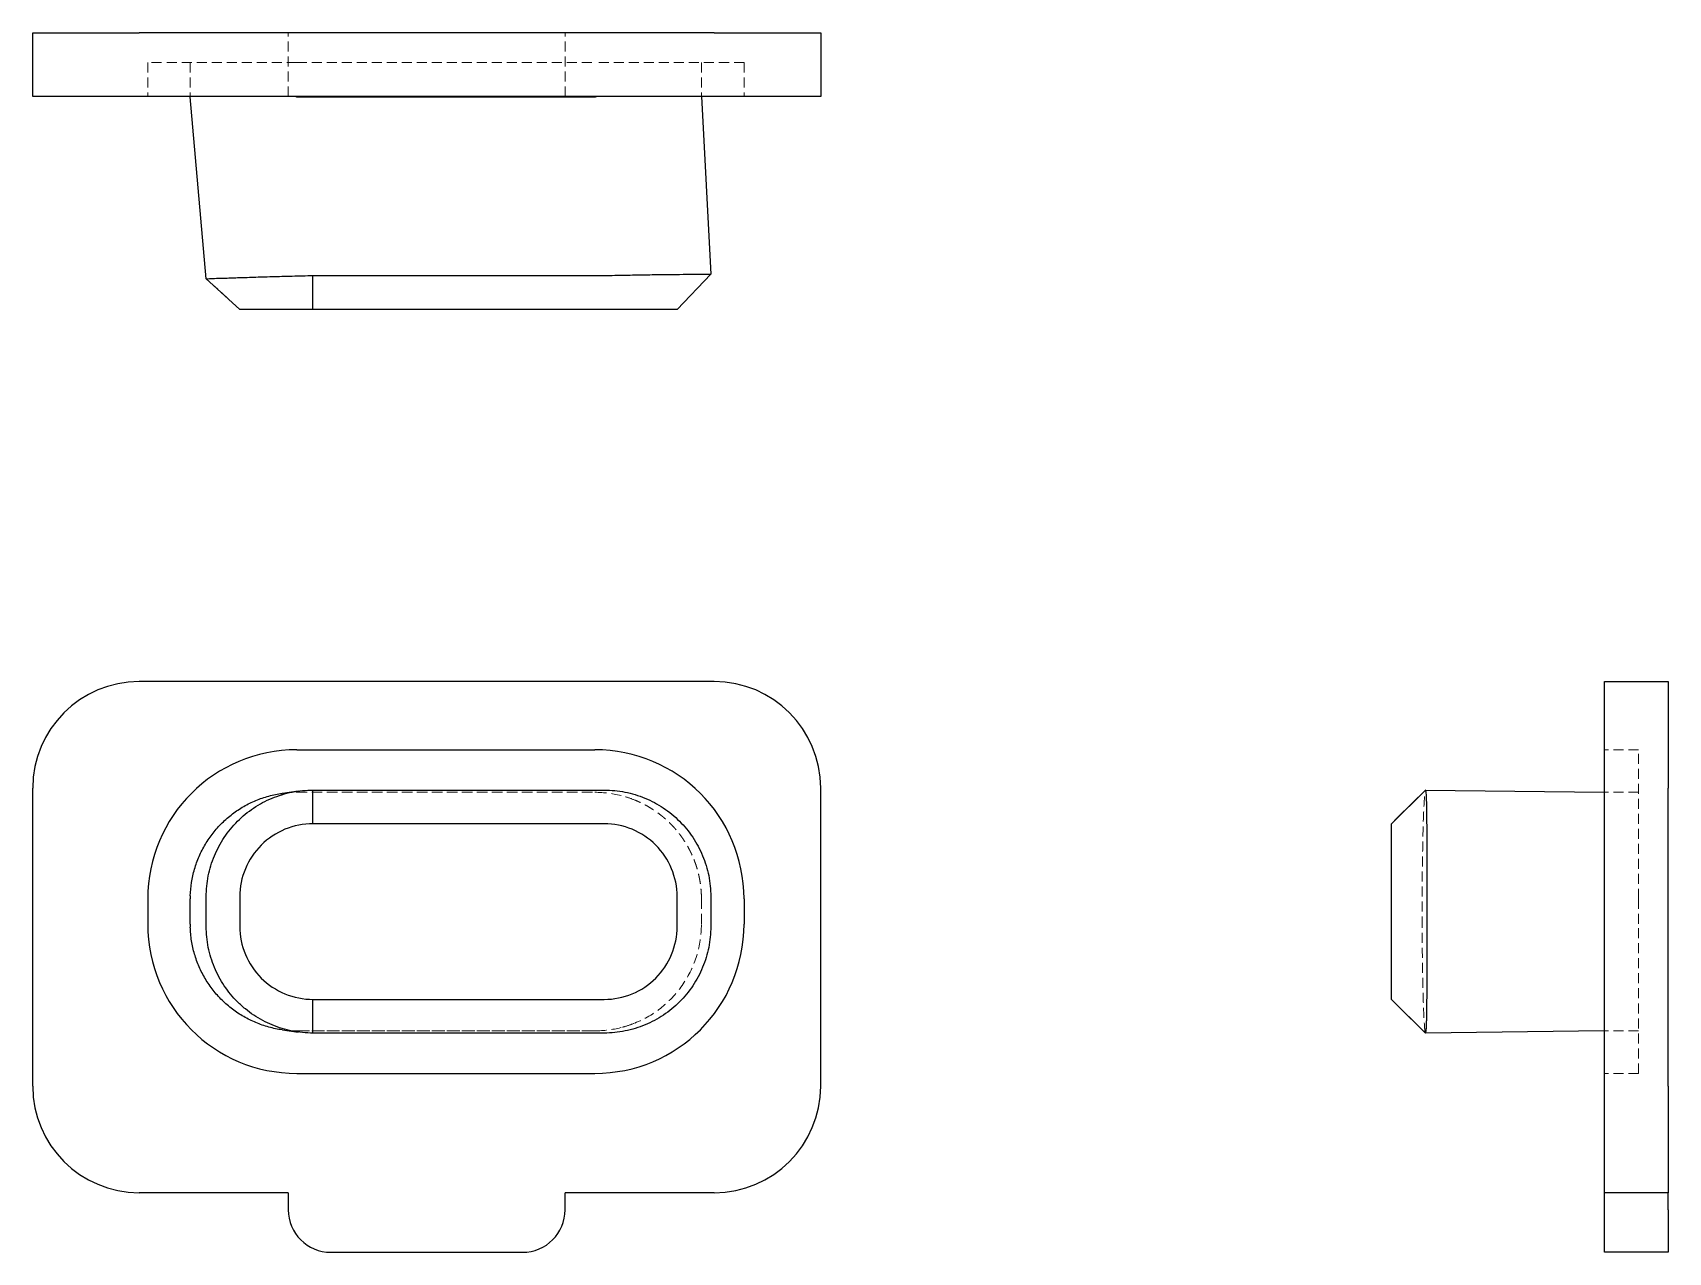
# Model space of a CAD drawing. Header units: millimetres. Extents: x 33 to 241, y 21 to 176.
import ezdxf

# ---------------------------------------------------------------- set-up
doc = ezdxf.new("R2010")
doc.units = ezdxf.units.MM
doc.linetypes.add('HIDDEN', pattern=[1.905, 1.27, -0.635])

msp = doc.modelspace()

# ---------------------------------------------------------------- linework, layer by layer
at = {"color": 7, "linetype": 'Continuous', "lineweight": 25}
for p, q in [((33, 167.46), (33, 175.57)), ((33, 175.57), (46.51, 175.57)), ((119.49, 175.57), (46.51, 175.57)), ((119.49, 175.57), (133, 175.57)), ((133, 175.57), (133, 167.46)), ((46.51, 167.46), (33, 167.46)), ((119.49, 167.46), (46.51, 167.46)), ((53, 167.42), (53, 167.46)), ((55.03, 144.33), (53, 167.42)), ((66.58, 167.42), (104.34, 167.42)), ((117.86, 167.46), (119.05, 144.93)), ((133, 167.46), (119.49, 167.46)), ((54.99, 144.36), (59.28, 140.43)), ((68.57, 140.43), (68.57, 144.76)), ((68.57, 144.76), (105.53, 144.76)), ((114.78, 140.43), (119.05, 144.93)), ((114.78, 140.43), (119.04, 144.92)), ((105.53, 140.43), (68.57, 140.43)), ((119.49, 93.22), (46.51, 93.22)), ((232.46, 93.22), (240.57, 93.22)), ((232.46, 79.7), (232.46, 93.22)), ((240.57, 93.22), (240.57, 79.7)), ((66.51, 84.57), (104.35, 84.57)), ((33, 41.86), (33, 79.7)), ((66.67, 79.31), (64.68, 79.03)), ((68.57, 75.17), (68.57, 79.44)), ((68.57, 79.44), (105.53, 79.44)), ((133, 41.86), (133, 79.7)), ((209.78, 79.47), (205.43, 75.17)), ((206.22, 75.95), (209.76, 79.44)), ((209.76, 79.44), (232.42, 79.16)), ((232.42, 79.16), (232.46, 79.16)), ((232.46, 41.86), (232.46, 79.7)), ((240.57, 41.86), (240.57, 79.7)), ((105.53, 75.17), (68.57, 75.17)), ((206.22, 75.95), (205.43, 75.17)), ((47.59, 65.65), (47.59, 62.41)), ((53, 62.42), (53, 65.63)), ((55.03, 62.13), (55.03, 65.92)), ((59.28, 65.92), (59.28, 62.13)), ((114.78, 62.12), (114.78, 65.94)), ((119.05, 65.94), (119.05, 62.12)), ((123.27, 65.65), (123.27, 62.41)), ((205.43, 62.12), (205.43, 65.94)), ((209.93, 65.94), (209.93, 62.12)), ((68.57, 48.61), (68.57, 52.88)), ((68.57, 52.88), (105.53, 52.88)), ((205.43, 52.88), (206.22, 52.11)), ((205.43, 52.88), (209.73, 48.63)), ((209.76, 48.61), (206.22, 52.11)), ((64.68, 49.02), (66.67, 48.74)), ((105.53, 48.61), (68.57, 48.61)), ((232.42, 48.89), (209.76, 48.61)), ((232.46, 48.89), (232.42, 48.89)), ((66.51, 43.49), (104.35, 43.49)), ((232.46, 28.35), (232.46, 41.86)), ((240.57, 41.86), (240.57, 28.35)), ((65.43, 28.35), (46.51, 28.35)), ((65.43, 28.35), (65.43, 26.19)), ((100.57, 26.19), (100.57, 28.35)), ((119.49, 28.35), (100.57, 28.35)), ((240.57, 28.35), (232.46, 28.35)), ((232.46, 26.19), (232.46, 28.35)), ((240.57, 26.19), (240.57, 28.35)), ((232.46, 20.78), (232.46, 26.19)), ((240.57, 26.19), (240.57, 20.78)), ((70.84, 20.78), (95.16, 20.78)), ((240.57, 20.78), (232.46, 20.78))]:
    msp.add_line(p, q, dxfattribs=at)
at = {"color": 7, "linetype": 'HIDDEN', "lineweight": 18}
for p, q in [((65.43, 167.46), (65.43, 175.57)), ((100.57, 167.46), (100.57, 175.57)), ((47.59, 171.78), (47.59, 167.46)), ((66.51, 171.78), (47.59, 171.78)), ((53, 171.78), (53, 167.46)), ((66.51, 171.78), (104.35, 171.78)), ((123.27, 171.78), (104.35, 171.78)), ((117.86, 171.78), (117.86, 167.46)), ((123.27, 171.78), (123.27, 167.46)), ((59.28, 140.43), (55.03, 144.33)), ((236.78, 84.57), (232.46, 84.57)), ((236.78, 65.65), (236.78, 84.57)), ((64.68, 79.04), (66.38, 79.16)), ((66.51, 79.16), (104.35, 79.16)), ((66.58, 79.16), (104.34, 79.16)), ((236.78, 79.16), (232.46, 79.16)), ((205.43, 75.17), (206.22, 75.95)), ((53, 66.01), (53, 65.65)), ((53, 65.65), (53, 62.41)), ((117.86, 65.66), (117.86, 62.4)), ((209.33, 62.13), (209.33, 65.92)), ((232.42, 62.42), (232.42, 65.63)), ((236.78, 65.65), (236.78, 62.41)), ((53, 62.41), (53, 62.05)), ((236.78, 43.49), (236.78, 62.41)), ((206.22, 52.11), (205.43, 52.88)), ((66.38, 48.89), (64.68, 49.02)), ((66.38, 48.89), (66.51, 48.89)), ((66.51, 48.89), (104.35, 48.89)), ((104.34, 48.89), (66.58, 48.89)), ((104.35, 48.89), (104.54, 48.89)), ((236.78, 48.89), (232.46, 48.89)), ((236.78, 43.49), (232.46, 43.49))]:
    msp.add_line(p, q, dxfattribs=at)
at = {"color": 7, "linetype": 'Continuous', "lineweight": 25}
for centre, radius, start, end in [((46.51, 79.7), 13.51, 90, 180), ((119.49, 79.7), 13.51, 0, 90), ((66.51, 65.65), 18.92, 90, 180), ((104.35, 65.65), 18.92, 0, 90), ((66.51, 62.41), 18.92, 180, 270), ((104.35, 62.41), 18.92, 270, 0), ((46.51, 41.86), 13.51, 180, 270), ((119.49, 41.86), 13.51, 270, 0), ((70.84, 26.19), 5.41, 180, 270), ((95.16, 26.19), 5.41, 270, 0)]:
    msp.add_arc(centre, radius, start, end, dxfattribs=at)
for centre, major_axis, ratio, start_param, end_param in [((36.95, 504.82), (-29.68, 337.4), 0.039898, 3.123343, 3.138083), ((86.65, 504.82), (-17.72, 337.4), 0.039997, 3.139492, 3.15431), ((58.07, 64.45), (-0.51, 13.56), 0.371938, 1.441939, 1.469606), ((58.07, 63.6), (0.51, 13.56), 0.371938, 1.671987, 1.699654)]:
    msp.add_ellipse(centre, major_axis=major_axis, ratio=ratio, start_param=start_param, end_param=end_param, dxfattribs=at)
at = {"color": 7, "linetype": 'HIDDEN', "lineweight": 18}
for centre, major_axis, ratio, start_param, end_param in [((36.95, 61.48), (32.45, 16.69), 0.180136, 0.336934, 0.351674), ((86.65, 61.48), (21.63, 16.2), 0.327614, 0.397553, 0.412371), ((104.33, 65.65), (-13.17, -3.1), 0.998554, 4.096398, 4.198384), ((329.19, 64.45), (96.76, -1.2), 0.139644, 3.115663, 3.14333), ((329.19, 63.6), (96.76, 1.2), 0.139644, 3.139855, 3.167522), ((104.33, 62.4), (13.17, -3.1), 0.998554, 5.226395, 5.328379), ((36.95, 66.57), (32.45, -16.69), 0.180136, 5.931511, 5.946251), ((86.65, 66.57), (21.63, -16.2), 0.327614, 5.870814, 5.885632)]:
    msp.add_ellipse(centre, major_axis=major_axis, ratio=ratio, start_param=start_param, end_param=end_param, dxfattribs=at)
for points in [[(104.54, 167.46), (105.66, 167.46), (106.77, 167.46), (107.85, 167.46)], [(66.38, 79.16), (66.42, 79.16), (66.47, 79.16), (66.51, 79.16)], [(104.35, 79.16), (104.41, 79.16), (104.48, 79.16), (104.54, 79.16)], [(104.54, 79.16), (105.75, 79.14), (106.95, 78.96), (108.11, 78.63)], [(104.54, 48.89), (105.66, 48.91), (106.77, 49.06), (107.85, 49.35)], [(107.85, 49.35), (107.94, 49.38), (108.02, 49.4), (108.11, 49.42)], [(232.46, 48.89), (232.46, 48.91), (232.46, 49.06), (232.46, 49.35)]]:
    msp.add_open_spline(points, degree=3, dxfattribs=at)
at = {"color": 7, "linetype": 'Continuous', "lineweight": 25}
for points, knots in [([(55.03, 144.33), (55.03, 144.33), (55.11, 144.34), (55.37, 144.35), (55.48, 144.36), (55.73, 144.37), (55.89, 144.38), (56.4, 144.4), (56.81, 144.41), (57.55, 144.43), (57.82, 144.44), (58.38, 144.46), (58.68, 144.47), (59.62, 144.5), (60.3, 144.52), (61.41, 144.56), (61.79, 144.57), (62.57, 144.59), (63.37, 144.62), (64.2, 144.64), (65.05, 144.66), (65.48, 144.67), (66.79, 144.71), (67.67, 144.73), (68.57, 144.76)], [0, 0, 0, 0, 0.125, 0.125, 0.1875, 0.1875, 0.25, 0.25, 0.375, 0.375, 0.4375, 0.4375, 0.5, 0.5, 0.625, 0.625, 0.6875, 0.6875, 0.75, 0.8125, 0.8125, 0.875, 0.875, 1, 1, 1, 1]), ([(105.53, 144.76), (106.42, 144.77), (107.3, 144.78), (108.59, 144.81), (109.02, 144.82), (109.87, 144.83), (110.29, 144.84), (111.52, 144.86), (112.29, 144.87), (113.4, 144.88), (113.75, 144.88), (114.44, 144.89), (114.77, 144.89), (115.71, 144.91), (116.26, 144.92), (117.01, 144.93), (117.24, 144.93), (117.65, 144.93), (118.03, 144.94), (118.33, 144.94), (118.59, 144.94), (118.7, 144.94), (118.96, 144.93), (119.05, 144.93), (119.05, 144.93)], [0, 0, 0, 0, 0.125, 0.125, 0.1875, 0.1875, 0.25, 0.25, 0.375, 0.375, 0.4375, 0.4375, 0.5, 0.5, 0.625, 0.625, 0.6875, 0.6875, 0.75, 0.8125, 0.8125, 0.875, 0.875, 1, 1, 1, 1]), ([(68.57, 140.43), (66.13, 140.43), (63.72, 140.43), (60.28, 140.43), (59.27, 140.43), (59.28, 140.43)], [4.572047, 4.572047, 4.572047, 4.572047, 5.357986, 5.357986, 6.143924, 6.143924, 6.143924, 6.143924]), ([(114.78, 140.43), (114.79, 140.43), (113.79, 140.43), (110.36, 140.43), (107.96, 140.43), (105.53, 140.43)], [2.910434, 2.910434, 2.910434, 2.910434, 3.695509, 3.695509, 4.480584, 4.480584, 4.480584, 4.480584]), ([(53, 66.01), (53.04, 66.58), (53.11, 67.73), (53.5, 69.42), (54.09, 71.05), (54.88, 72.59), (55.86, 74.02), (57.01, 75.31), (58.32, 76.44), (59.76, 77.4), (61.31, 78.17), (62.95, 78.71), (64.09, 78.99), (64.67, 79.03), (64.68, 79.04)], [0, 0, 0, 0, 0.090798, 0.181595, 0.272393, 0.363191, 0.453989, 0.544786, 0.635584, 0.726382, 0.81718, 0.907977, 0.998775, 1, 1, 1, 1]), ([(55.03, 65.92), (55.03, 66.81), (55.11, 67.69), (55.37, 68.99), (55.48, 69.42), (55.73, 70.27), (55.89, 70.69), (56.4, 71.92), (56.81, 72.7), (57.55, 73.8), (57.82, 74.16), (58.38, 74.85), (58.68, 75.17), (59.62, 76.11), (60.3, 76.67), (61.41, 77.41), (61.79, 77.64), (62.57, 78.06), (63.37, 78.43), (64.2, 78.73), (65.05, 78.99), (65.48, 79.1), (66.79, 79.36), (67.67, 79.44), (68.57, 79.44)], [0, 0, 0, 0, 0.125, 0.125, 0.1875, 0.1875, 0.25, 0.25, 0.375, 0.375, 0.4375, 0.4375, 0.5, 0.5, 0.625, 0.625, 0.6875, 0.6875, 0.75, 0.8125, 0.8125, 0.875, 0.875, 1, 1, 1, 1]), ([(105.53, 79.44), (106.42, 79.44), (107.3, 79.36), (108.59, 79.1), (109.02, 78.99), (109.87, 78.74), (110.29, 78.58), (111.52, 78.08), (112.29, 77.66), (113.4, 76.93), (113.75, 76.66), (114.44, 76.1), (114.77, 75.8), (115.71, 74.87), (116.26, 74.19), (117.01, 73.08), (117.24, 72.7), (117.65, 71.92), (118.03, 71.13), (118.33, 70.3), (118.59, 69.45), (118.7, 69.02), (118.96, 67.71), (119.05, 66.83), (119.05, 65.94)], [0, 0, 0, 0, 0.125, 0.125, 0.1875, 0.1875, 0.25, 0.25, 0.375, 0.375, 0.4375, 0.4375, 0.5, 0.5, 0.625, 0.625, 0.6875, 0.6875, 0.75, 0.8125, 0.8125, 0.875, 0.875, 1, 1, 1, 1]), ([(209.76, 79.44), (209.77, 79.44), (209.78, 79.36), (209.81, 79.1), (209.82, 78.99), (209.83, 78.74), (209.84, 78.58), (209.86, 78.08), (209.87, 77.66), (209.88, 76.93), (209.88, 76.66), (209.89, 76.1), (209.89, 75.8), (209.91, 74.87), (209.92, 74.19), (209.93, 73.08), (209.93, 72.7), (209.93, 71.92), (209.94, 71.13), (209.94, 70.3), (209.94, 69.45), (209.94, 69.02), (209.93, 67.71), (209.93, 66.83), (209.93, 65.94)], [0, 0, 0, 0, 0.125, 0.125, 0.1875, 0.1875, 0.25, 0.25, 0.375, 0.375, 0.4375, 0.4375, 0.5, 0.5, 0.625, 0.625, 0.6875, 0.6875, 0.75, 0.8125, 0.8125, 0.875, 0.875, 1, 1, 1, 1]), ([(68.57, 75.17), (66.13, 75.18), (63.72, 74.18), (60.28, 70.75), (59.27, 68.35), (59.28, 65.92)], [4.572047, 4.572047, 4.572047, 4.572047, 5.357986, 5.357986, 6.143924, 6.143924, 6.143924, 6.143924]), ([(114.78, 65.94), (114.79, 68.36), (113.79, 70.76), (110.36, 74.18), (107.96, 75.18), (105.53, 75.17)], [2.910434, 2.910434, 2.910434, 2.910434, 3.695509, 3.695509, 4.480584, 4.480584, 4.480584, 4.480584]), ([(205.43, 65.94), (205.43, 68.36), (205.43, 70.76), (205.43, 74.18), (205.43, 75.18), (205.43, 75.17)], [2.910434, 2.910434, 2.910434, 2.910434, 3.695509, 3.695509, 4.480584, 4.480584, 4.480584, 4.480584]), ([(64.68, 49.02), (64.67, 49.02), (64.09, 49.06), (62.95, 49.35), (61.31, 49.89), (59.76, 50.66), (58.32, 51.61), (57.01, 52.75), (55.86, 54.04), (54.88, 55.46), (54.09, 57), (53.5, 58.63), (53.11, 60.32), (53.04, 61.47), (53, 62.05)], [0, 0, 0, 0, 0.001225, 0.092023, 0.18282, 0.273618, 0.364416, 0.455214, 0.546011, 0.636809, 0.727607, 0.818405, 0.909202, 1, 1, 1, 1]), ([(68.57, 48.61), (67.67, 48.61), (66.8, 48.7), (65.5, 48.95), (65.07, 49.06), (64.22, 49.32), (63.8, 49.47), (62.57, 49.98), (61.79, 50.39), (60.69, 51.12), (60.33, 51.39), (59.64, 51.95), (59.31, 52.25), (58.37, 53.19), (57.81, 53.87), (57.07, 54.97), (56.84, 55.36), (56.42, 56.14), (56.04, 56.93), (55.74, 57.76), (55.48, 58.61), (55.37, 59.04), (55.11, 60.36), (55.03, 61.24), (55.03, 62.13)], [0, 0, 0, 0, 0.125, 0.125, 0.1875, 0.1875, 0.25, 0.25, 0.375, 0.375, 0.4375, 0.4375, 0.5, 0.5, 0.625, 0.625, 0.6875, 0.6875, 0.75, 0.8125, 0.8125, 0.875, 0.875, 1, 1, 1, 1]), ([(59.28, 62.13), (59.27, 59.71), (60.28, 57.31), (63.72, 53.88), (66.13, 52.87), (68.57, 52.88)], [3.280854, 3.280854, 3.280854, 3.280854, 4.066792, 4.066792, 4.852731, 4.852731, 4.852731, 4.852731]), ([(119.05, 62.12), (119.05, 61.23), (118.96, 60.35), (118.7, 59.05), (118.59, 58.63), (118.34, 57.78), (118.19, 57.36), (117.68, 56.13), (117.26, 55.35), (116.53, 54.25), (116.26, 53.9), (115.7, 53.21), (115.4, 52.88), (114.47, 51.95), (113.79, 51.39), (112.68, 50.65), (112.3, 50.42), (111.52, 50), (110.72, 49.62), (109.89, 49.33), (109.05, 49.07), (108.61, 48.96), (107.31, 48.7), (106.42, 48.61), (105.53, 48.61)], [0, 0, 0, 0, 0.125, 0.125, 0.1875, 0.1875, 0.25, 0.25, 0.375, 0.375, 0.4375, 0.4375, 0.5, 0.5, 0.625, 0.625, 0.6875, 0.6875, 0.75, 0.8125, 0.8125, 0.875, 0.875, 1, 1, 1, 1]), ([(105.53, 52.88), (107.96, 52.87), (110.36, 53.87), (113.79, 57.3), (114.79, 59.7), (114.78, 62.12)], [4.944194, 4.944194, 4.944194, 4.944194, 5.729269, 5.729269, 6.514344, 6.514344, 6.514344, 6.514344]), ([(205.43, 52.88), (205.43, 52.87), (205.43, 53.87), (205.43, 57.3), (205.43, 59.7), (205.43, 62.12)], [4.944194, 4.944194, 4.944194, 4.944194, 5.729269, 5.729269, 6.514344, 6.514344, 6.514344, 6.514344]), ([(209.93, 62.12), (209.93, 61.23), (209.93, 60.35), (209.94, 59.05), (209.94, 58.63), (209.94, 57.78), (209.94, 57.36), (209.94, 56.13), (209.93, 55.35), (209.92, 54.25), (209.92, 53.9), (209.91, 53.21), (209.9, 52.88), (209.89, 51.95), (209.88, 51.39), (209.87, 50.65), (209.87, 50.42), (209.86, 50), (209.85, 49.62), (209.83, 49.33), (209.82, 49.07), (209.81, 48.96), (209.78, 48.7), (209.77, 48.61), (209.76, 48.61)], [0, 0, 0, 0, 0.125, 0.125, 0.1875, 0.1875, 0.25, 0.25, 0.375, 0.375, 0.4375, 0.4375, 0.5, 0.5, 0.625, 0.625, 0.6875, 0.6875, 0.75, 0.8125, 0.8125, 0.875, 0.875, 1, 1, 1, 1])]:
    msp.add_open_spline(points, degree=3, knots=knots, dxfattribs=at)
at = {"color": 7, "linetype": 'HIDDEN', "lineweight": 18}
for points, knots in [([(209.33, 65.92), (209.33, 66.67), (209.34, 68.19), (209.37, 70.39), (209.41, 72.49), (209.44, 74.38), (209.49, 76.05), (209.56, 77.42), (209.62, 78.48), (209.67, 79.09), (209.71, 79.38), (209.73, 79.41), (209.74, 79.42)], [0, 0, 0, 0, 0.107698, 0.218519, 0.326186, 0.436978, 0.544637, 0.6554, 0.763361, 0.874449, 0.94654, 1, 1, 1, 1]), ([(117.86, 65.66), (117.86, 65.78), (117.86, 66.03), (117.85, 66.4), (117.82, 66.77), (117.78, 67.15), (117.74, 67.52), (117.68, 67.9), (117.61, 68.27), (117.53, 68.64), (117.44, 69.02), (117.34, 69.39), (117.23, 69.76), (117.11, 70.13), (116.97, 70.49), (116.83, 70.85), (116.67, 71.21), (116.5, 71.57), (116.32, 71.92), (116.14, 72.27), (115.93, 72.62), (115.72, 72.96), (115.5, 73.29), (115.27, 73.62), (115.03, 73.94), (114.77, 74.26), (114.51, 74.57), (114.23, 74.87), (113.95, 75.17), (113.65, 75.46), (113.35, 75.74), (113.03, 76.01), (112.71, 76.27), (112.38, 76.52), (112.03, 76.77), (111.68, 77), (111.32, 77.23), (110.96, 77.44), (110.58, 77.64), (110.2, 77.83), (109.81, 78.01), (109.55, 78.12), (109.41, 78.18)], [0, 0, 0, 0, 0.02314, 0.046375, 0.069705, 0.093129, 0.116648, 0.140263, 0.163972, 0.187776, 0.211675, 0.23567, 0.25976, 0.283945, 0.308225, 0.3326, 0.357071, 0.381638, 0.4063, 0.431058, 0.455911, 0.48086, 0.505904, 0.531045, 0.556281, 0.581613, 0.607041, 0.632565, 0.658185, 0.683901, 0.709713, 0.735621, 0.761625, 0.787726, 0.813923, 0.840216, 0.866606, 0.893092, 0.919674, 0.946353, 0.973128, 1, 1, 1, 1]), ([(117.86, 62.4), (117.86, 61.06), (117.66, 59.72), (116.88, 57.17), (116.3, 55.95), (114.8, 53.74), (113.89, 52.74), (111.82, 51.06), (110.65, 50.38), (109.41, 49.88)], [0, 0, 0, 0, 0.25, 0.25, 0.5, 0.5, 0.75, 0.75, 1, 1, 1, 1]), ([(209.75, 48.64), (209.73, 48.68), (209.69, 48.75), (209.64, 49.31), (209.58, 50.24), (209.51, 51.51), (209.46, 53.1), (209.42, 54.92), (209.38, 56.97), (209.35, 58.9), (209.33, 60.64), (209.33, 61.63), (209.33, 62.13)], [0, 0, 0, 0, 0.08853, 0.199712, 0.307797, 0.419022, 0.527011, 0.638135, 0.746047, 0.85711, 0.92812, 1, 1, 1, 1])]:
    msp.add_open_spline(points, degree=3, knots=knots, dxfattribs=at)

doc.saveas('drawing.dxf')
